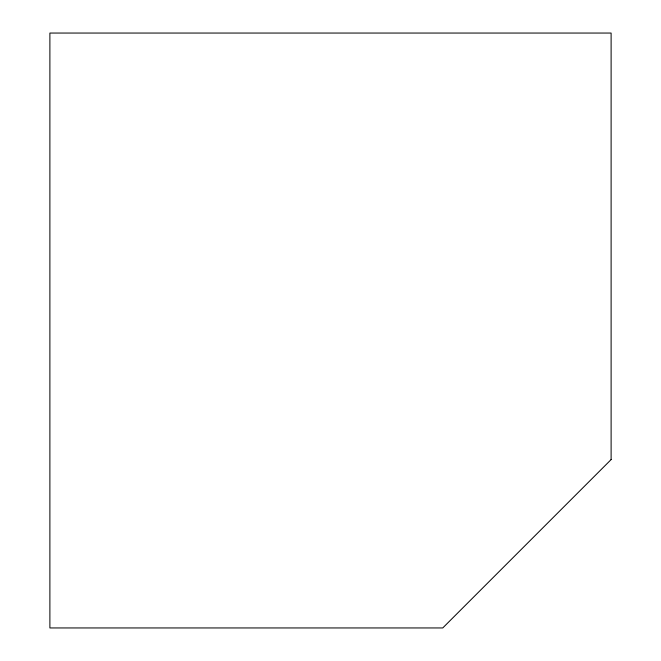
<?xml version="1.0" encoding="UTF-8"?>
<svg xmlns="http://www.w3.org/2000/svg" width="661" height="661" viewBox="0 0 661 661"><rect width="100%" height="100%" fill="white"/><g stroke="black" fill="none" stroke-linecap="round" stroke-linejoin="round"><path stroke-width="0.99" d="M611.111 459.585L442.746 627.95L49.889 627.95L49.889 33.05L611.111 33.05L611.111 459.585"/></g></svg>
